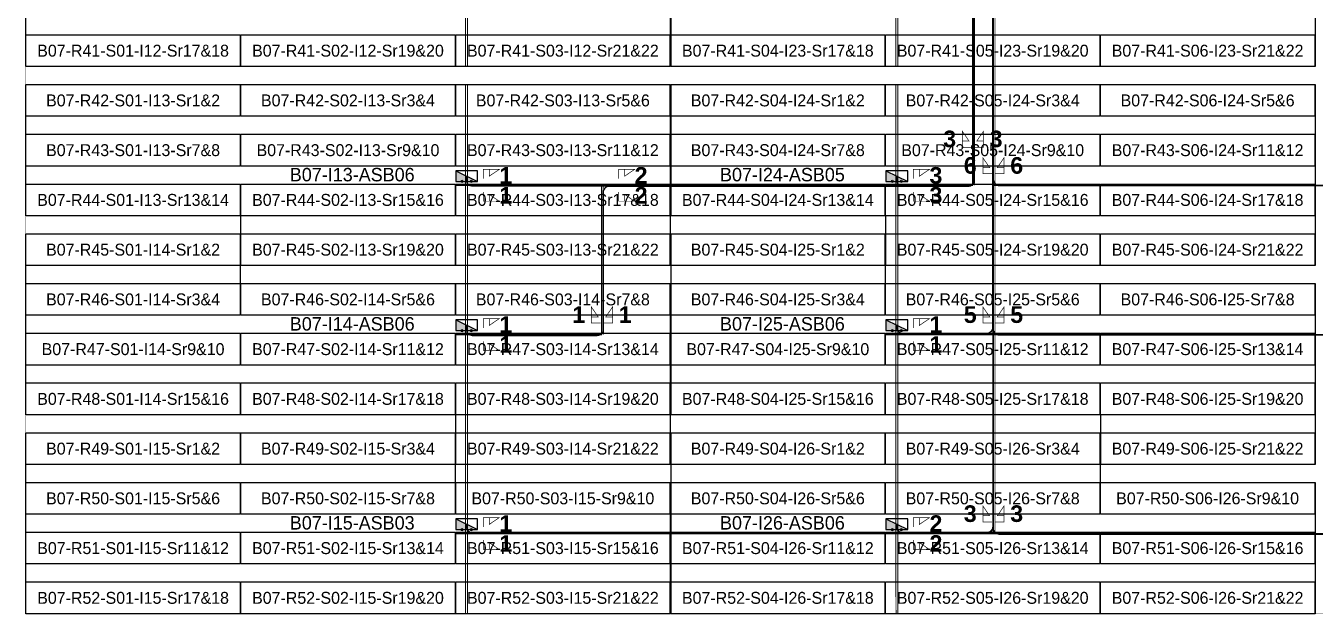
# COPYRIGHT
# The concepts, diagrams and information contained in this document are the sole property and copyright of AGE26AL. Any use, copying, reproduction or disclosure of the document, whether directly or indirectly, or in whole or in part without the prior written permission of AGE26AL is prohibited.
# Model space of a CAD drawing. Header units: metres. Extents: x 532315 to 532639, y 2674519 to 2674914.
# Drawn here: x 532314.6 to 532509, y 2674519.2 to 2674607.9 of the extents above; entities that cross this region are included whole.
import ezdxf
from ezdxf.enums import TextEntityAlignment as Align

# ---------------------------------------------------------------- set-up
doc = ezdxf.new("R2010")
doc.units = ezdxf.units.M
doc.header["$MEASUREMENT"] = 0
doc.layers.add('Boundary-12.5 MW Block', color=6, linetype='Continuous', lineweight=9)
doc.layers.add('PILE', color=1, linetype='Continuous', lineweight=15)
for name, color, linetype in [('DC Trench BL-07', 40, 'Continuous'), ('E-Inverter Grouping', 2, 'Continuous'), ('Inverter Block-07', 7, 'Continuous'), ('LT Cable(AG) INV to LT Panel BL-07', 2, 'Continuous'), ('Messenger Wire-BL07 (Master Path)', 30, 'Continuous'), ('Messenger Wire-Bl07 (MW Path)', 191, 'Continuous'), ('MMS Table Block-07', 8, 'Continuous'), ('Section Marking BL-07', 2, 'Continuous')]:
    doc.layers.add(name, color=color, linetype=linetype)
doc.styles.add('BoldTextStyle', font='arialbd.ttf')
doc.styles.get("Standard").update_dxf_attribs({"font": 'Adani Regular.ttf'})

# ---------------------------------------------------------------- blocks, each defined once
blk = doc.blocks.new('MMS Table (32.292 x 4.788)')
at = {"color": 0}
blk.add_lwpolyline([(0, -0.002), (0, 4.786), (32.292, 4.786), (32.292, -0.002)], close=True, dxfattribs=at)
at = {"color": 7}
blk.add_attdef('ID1', text='', height=1.8, dxfattribs=at).set_placement((16.146, 2.392), align=Align.MIDDLE_CENTER)
blk = doc.blocks.new('Inverter Block')
h = blk.add_hatch(color=0)
h.dxf.hatch_style = 1
h.paths.add_polyline_path([(-1.46, 2.27), (-1.46, 0.85), (1.46, 0.85)])
at = {"color": 0}
blk.add_lwpolyline([(1.46, 2.27), (-1.46, 2.27), (-1.46, 0.85), (1.46, 0.85)], close=True, dxfattribs=at)
blk.add_lwpolyline([(-1.46, 2.27), (1.46, 0.85)], dxfattribs=at)
at = {"layer": 'PILE'}
for centre in [(-0.61, 0.85), (0.61, 0.85)]:
    blk.add_circle(centre, 0.156, dxfattribs=at)
at = {"color": 7}
blk.add_attdef('ID', (-1.46, 3.01), '', height=1.8, dxfattribs=at)

msp = doc.modelspace()

# ---------------------------------------------------------------- linework, layer by layer
at = {"layer": 'Boundary-12.5 MW Block', "const_width": 0.05}
msp.add_lwpolyline([(532314.66, 2674914.08), (532638.48, 2674914.08), (532638.48, 2674646.79), (532606.09, 2674646.79), (532606.09, 2674519.29), (532314.66, 2674519.29)], close=True, dxfattribs=at)
at = {"layer": 'DC Trench BL-07', "color": 40, "const_width": 0.15}
for points in [[(532381.23, 2674681.58), (532380.93, 2674681.58), (532380.93, 2674601.79), (532381.23, 2674601.79)], [(532446.04, 2674681.58), (532445.73, 2674681.58), (532445.77, 2674601.79), (532446.07, 2674601.79)], [(532381.23, 2674599.08), (532380.93, 2674599.08), (532380.93, 2674519.29), (532381.23, 2674519.29)], [(532446.07, 2674599.08), (532445.77, 2674599.08), (532445.8, 2674519.29), (532446.1, 2674519.29)]]:
    msp.add_lwpolyline(points, close=True, dxfattribs=at)
at = {"layer": 'E-Inverter Grouping'}
for points in [[(532379.34, 2674621.58), (532411.74, 2674621.58), (532411.74, 2674601.79), (532314.66, 2674601.79), (532314.66, 2674629.08), (532379.34, 2674629.08)], [(532476.57, 2674621.58), (532508.96, 2674621.58), (532508.96, 2674601.79), (532411.89, 2674601.79), (532411.89, 2674629.08), (532476.57, 2674629.08)], [(532411.74, 2674571.79), (532347.05, 2674571.79), (532347.05, 2674579.29), (532314.66, 2674579.29), (532314.66, 2674599.08), (532411.74, 2674599.08)], [(532508.96, 2674571.79), (532444.28, 2674571.79), (532444.28, 2674579.29), (532411.89, 2674579.29), (532411.89, 2674599.08), (532508.96, 2674599.08)], [(532411.74, 2674541.79), (532379.44, 2674541.79), (532379.44, 2674549.29), (532314.66, 2674549.29), (532314.66, 2674576.58), (532346.95, 2674576.58), (532346.95, 2674569.08), (532411.74, 2674569.08)], [(532508.96, 2674541.79), (532476.67, 2674541.79), (532476.67, 2674549.29), (532411.89, 2674549.29), (532411.89, 2674576.58), (532444.18, 2674576.58), (532444.18, 2674569.08), (532508.96, 2674569.08)], [(532379.34, 2674539.08), (532411.74, 2674539.08), (532411.74, 2674519.29), (532314.66, 2674519.29), (532314.66, 2674546.58), (532379.34, 2674546.58)], [(532476.57, 2674539.08), (532508.96, 2674539.08), (532508.96, 2674519.29), (532411.89, 2674519.29), (532411.89, 2674546.58), (532476.57, 2674546.58)]]:
    msp.add_lwpolyline(points, close=True, dxfattribs=at)
at = {"layer": 'LT Cable(AG) INV to LT Panel BL-07'}
for points in [[(532468.29, 2674746.59), (532468, 2674746.59, -0.058937), (532467.79, 2674746.61), (532464.5, 2674747.4, 0.058937), (532464.29, 2674747.43), (532458.52, 2674747.43, 0.414214), (532457.62, 2674746.53), (532457.62, 2674727.58, -0.034326), (532457.61, 2674727.46), (532457.55, 2674726.99, 0.034326), (532457.54, 2674726.87), (532457.54, 2674584.63, -0.414214), (532456.64, 2674583.73), (532381.98, 2674583.73, -0.414214), (532381.08, 2674584.63), (532381.08, 2674585.19)], [(532468.29, 2674746.56), (532468, 2674746.56, -0.058937), (532467.79, 2674746.59), (532464.5, 2674747.38, 0.058937), (532464.29, 2674747.4), (532458.55, 2674747.4, 0.414214), (532457.65, 2674746.5), (532457.65, 2674727.58, -0.034326), (532457.64, 2674727.46), (532457.58, 2674726.99, 0.034326), (532457.57, 2674726.87), (532457.57, 2674584.6, -0.414214), (532456.67, 2674583.7), (532402.56, 2674583.7, 0.414214), (532401.66, 2674582.8), (532401.66, 2674562.1, -0.414214), (532400.76, 2674561.2), (532381.98, 2674561.2, -0.414214), (532381.08, 2674562.1), (532381.08, 2674562.69)], [(532470.37, 2674746.61), (532468, 2674746.61, -0.058937), (532467.79, 2674746.64), (532464.5, 2674747.43, 0.058937), (532464.29, 2674747.45), (532458.5, 2674747.45, 0.414214), (532457.6, 2674746.55), (532457.6, 2674727.58, -0.034326), (532457.59, 2674727.46), (532457.53, 2674726.99, 0.034326), (532457.52, 2674726.87), (532457.52, 2674584.65, -0.414214), (532456.62, 2674583.75), (532446.82, 2674583.75, -0.414214), (532445.92, 2674584.65), (532445.92, 2674585.19)], [(532468.29, 2674746.54), (532467.98, 2674746.54, 0.049253), (532467.8, 2674746.52), (532464.41, 2674745.84, -0.049253), (532464.23, 2674745.83), (532461.07, 2674745.83, 0.414214), (532460.17, 2674744.93), (532460.17, 2674727.63, 0.06966), (532460.21, 2674727.39), (532460.31, 2674727.04, -0.06966), (532460.34, 2674726.79), (532460.34, 2674562.43, -0.414214), (532459.44, 2674561.53), (532446.82, 2674561.53, -0.414214), (532445.92, 2674562.43), (532445.92, 2674562.69)], [(532468.29, 2674746.51), (532467.98, 2674746.51, 0.049253), (532467.81, 2674746.5), (532464.41, 2674745.82, -0.049253), (532464.24, 2674745.8), (532461.1, 2674745.8, 0.414214), (532460.2, 2674744.9), (532460.2, 2674727.64, 0.06966), (532460.23, 2674727.39), (532460.33, 2674727.04, -0.06966), (532460.37, 2674726.8), (532460.37, 2674532.4, -0.414214), (532459.47, 2674531.5), (532446.82, 2674531.5, -0.414214), (532445.92, 2674532.4), (532445.92, 2674532.69)]]:
    msp.add_lwpolyline(points, format="xyb", dxfattribs=at)
at = {"layer": 'LT Cable(AG) INV to LT Panel BL-07', "color": 5}
for points in [[(532467.28, 2674746.2), (532466.95, 2674746.2, 0.041787), (532466.8, 2674746.18), (532464.47, 2674745.79, -0.041787), (532464.32, 2674745.78), (532461.12, 2674745.78, 0.414214), (532460.22, 2674744.88), (532460.22, 2674727.64, 0.06966), (532460.26, 2674727.39), (532460.36, 2674727.05, -0.06966), (532460.39, 2674726.8), (532460.39, 2674532.38, -0.414214), (532459.49, 2674531.48), (532381.98, 2674531.48, -0.414214), (532381.08, 2674532.38), (532381.08, 2674532.69)], [(532467.28, 2674746.17), (532466.95, 2674746.17, 0.041787), (532466.8, 2674746.16), (532464.47, 2674745.76, -0.041787), (532464.32, 2674745.75), (532461.15, 2674745.75, 0.414214), (532460.25, 2674744.85), (532460.25, 2674727.64, 0.06966), (532460.28, 2674727.4), (532460.38, 2674727.05, -0.06966), (532460.42, 2674726.8), (532460.42, 2674532.2, 0.414214), (532461.32, 2674531.3), (532538.76, 2674531.3, 0.414214), (532539.66, 2674532.2), (532539.66, 2674532.69)], [(532467.28, 2674746.15), (532466.95, 2674746.15, 0.041787), (532466.8, 2674746.13), (532464.47, 2674745.74, -0.041787), (532464.32, 2674745.73), (532461.17, 2674745.73, 0.414214), (532460.27, 2674744.83), (532460.27, 2674727.65, 0.06966), (532460.31, 2674727.4), (532460.41, 2674727.05, -0.06966), (532460.44, 2674726.81), (532460.44, 2674562.23, 0.414214), (532461.34, 2674561.33), (532538.76, 2674561.33, 0.414214), (532539.66, 2674562.23), (532539.66, 2674562.69)], [(532467.28, 2674746.12), (532466.95, 2674746.12, 0.041787), (532466.8, 2674746.11), (532464.47, 2674745.71, -0.041787), (532464.32, 2674745.7), (532461.2, 2674745.7, 0.414214), (532460.3, 2674744.8), (532460.3, 2674727.65, 0.06966), (532460.33, 2674727.4), (532460.43, 2674727.06, -0.06966), (532460.47, 2674726.81), (532460.47, 2674584.75, 0.414214), (532461.37, 2674583.85), (532538.76, 2674583.85, 0.414214), (532539.66, 2674584.75), (532539.66, 2674585.19)]]:
    msp.add_lwpolyline(points, format="xyb", dxfattribs=at)
at = {"layer": 'Messenger Wire-BL07 (Master Path)'}
for points in [[(532457.39, 2674583.88), (532457.39, 2674726.94)], [(532460.49, 2674531.38), (532460.49, 2674726.94)], [(532379.44, 2674583.88), (532457.39, 2674583.88)], [(532401.48, 2674561.38), (532401.48, 2674583.88)], [(532460.49, 2674583.88), (532541.3, 2674583.88)], [(532379.44, 2674561.38), (532401.48, 2674561.38)], [(532444.23, 2674561.38), (532541.3, 2674561.38)], [(532379.44, 2674531.38), (532541.3, 2674531.38)]]:
    msp.add_lwpolyline(points, dxfattribs=at)
at = {"layer": 'Messenger Wire-Bl07 (MW Path)', "const_width": 0.1}
for points in [[(532457.64, 2674583.88), (532457.64, 2674726.94)], [(532460.74, 2674531.38), (532460.74, 2674726.94)], [(532379.44, 2674583.88), (532457.39, 2674583.88)], [(532401.73, 2674561.38), (532401.73, 2674583.88)], [(532460.49, 2674583.88), (532541.3, 2674583.88)], [(532379.44, 2674561.38), (532401.48, 2674561.38)], [(532444.23, 2674561.38), (532541.3, 2674561.38)], [(532379.44, 2674531.38), (532541.3, 2674531.38)]]:
    msp.add_lwpolyline(points, dxfattribs=at)
at = {"layer": 'Section Marking BL-07', "color": 94, "lineweight": 35, "true_color": 0x00a500, "const_width": 0.1}
for points in [[(532457.19, 2674589.63), (532455.8, 2674589.63), (532455.8, 2674592.03), (532456.81, 2674590.55), (532455.8, 2674590.55)], [(532457.59, 2674589.63), (532458.98, 2674589.63), (532458.98, 2674592.03), (532457.97, 2674590.55), (532458.98, 2674590.55)], [(532460.29, 2674585.63), (532458.9, 2674585.63), (532458.9, 2674588.03), (532459.91, 2674586.55), (532458.9, 2674586.55)], [(532460.69, 2674585.63), (532462.08, 2674585.63), (532462.08, 2674588.03), (532461.07, 2674586.55), (532462.08, 2674586.55)], [(532383.58, 2674584.88), (532383.58, 2674586.27), (532385.98, 2674586.27), (532384.5, 2674585.26), (532384.5, 2674586.27)], [(532403.98, 2674584.88), (532403.98, 2674586.27), (532406.38, 2674586.27), (532404.9, 2674585.26), (532404.9, 2674586.27)], [(532448.42, 2674584.88), (532448.42, 2674586.27), (532450.82, 2674586.27), (532449.34, 2674585.26), (532449.34, 2674586.27)], [(532383.58, 2674582.88), (532383.58, 2674581.49), (532385.98, 2674581.49), (532384.5, 2674582.5), (532384.5, 2674581.49)], [(532403.98, 2674582.88), (532403.98, 2674581.49), (532406.38, 2674581.49), (532404.9, 2674582.5), (532404.9, 2674581.49)], [(532448.42, 2674582.88), (532448.42, 2674581.49), (532450.82, 2674581.49), (532449.34, 2674582.5), (532449.34, 2674581.49)], [(532401.28, 2674563.13), (532399.89, 2674563.13), (532399.89, 2674565.53), (532400.9, 2674564.05), (532399.89, 2674564.05)], [(532401.68, 2674563.13), (532403.07, 2674563.13), (532403.07, 2674565.53), (532402.06, 2674564.05), (532403.07, 2674564.05)], [(532460.29, 2674563.13), (532458.9, 2674563.13), (532458.9, 2674565.53), (532459.91, 2674564.05), (532458.9, 2674564.05)], [(532460.69, 2674563.13), (532462.08, 2674563.13), (532462.08, 2674565.53), (532461.07, 2674564.05), (532462.08, 2674564.05)], [(532383.58, 2674562.38), (532383.58, 2674563.77), (532385.98, 2674563.77), (532384.5, 2674562.76), (532384.5, 2674563.77)], [(532448.42, 2674562.38), (532448.42, 2674563.77), (532450.82, 2674563.77), (532449.34, 2674562.76), (532449.34, 2674563.77)], [(532383.58, 2674560.38), (532383.58, 2674558.99), (532385.98, 2674558.99), (532384.5, 2674560), (532384.5, 2674558.99)], [(532448.42, 2674560.38), (532448.42, 2674558.99), (532450.82, 2674558.99), (532449.34, 2674560), (532449.34, 2674558.99)], [(532460.29, 2674533.13), (532458.9, 2674533.13), (532458.9, 2674535.53), (532459.91, 2674534.05), (532458.9, 2674534.05)], [(532460.69, 2674533.13), (532462.08, 2674533.13), (532462.08, 2674535.53), (532461.07, 2674534.05), (532462.08, 2674534.05)], [(532383.58, 2674532.38), (532383.58, 2674533.77), (532385.98, 2674533.77), (532384.5, 2674532.76), (532384.5, 2674533.77)], [(532448.42, 2674532.38), (532448.42, 2674533.77), (532450.82, 2674533.77), (532449.34, 2674532.76), (532449.34, 2674533.77)], [(532383.58, 2674530.38), (532383.58, 2674528.99), (532385.98, 2674528.99), (532384.5, 2674530), (532384.5, 2674528.99)], [(532448.42, 2674530.38), (532448.42, 2674528.99), (532450.82, 2674528.99), (532449.34, 2674530), (532449.34, 2674528.99)]]:
    msp.add_lwpolyline(points, dxfattribs=at)

# ---------------------------------------------------------------- block references
at = {"layer": 'Inverter Block-07'}
ref = msp.add_blockref('Inverter Block', (532381.08, 2674583.52), dxfattribs=dict(at, xscale=1.124999999976148, yscale=1.124999999976148, zscale=1.124999999976148))
ref.add_attrib('ID', 'B07-I13-ASB06', (532354.43, 2674584.48), dxfattribs={"layer": '0', "color": 7, "height": 2.025})
ref = msp.add_blockref('Inverter Block', (532445.92, 2674583.52), dxfattribs=dict(at, xscale=1.124999999976148, yscale=1.124999999976148, zscale=1.124999999976148))
ref.add_attrib('ID', 'B07-I24-ASB05', (532419.27, 2674584.48), dxfattribs={"layer": '0', "color": 7, "height": 2.025})
ref = msp.add_blockref('Inverter Block', (532381.08, 2674561.02), dxfattribs=dict(at, xscale=1.124999999976148, yscale=1.124999999976148, zscale=1.124999999976148))
ref.add_attrib('ID', 'B07-I14-ASB06', (532354.43, 2674561.98), dxfattribs={"layer": '0', "color": 7, "height": 2.025})
ref = msp.add_blockref('Inverter Block', (532445.92, 2674561.02), dxfattribs=dict(at, xscale=1.124999999976148, yscale=1.124999999976148, zscale=1.124999999976148))
ref.add_attrib('ID', 'B07-I25-ASB06', (532419.27, 2674561.98), dxfattribs={"layer": '0', "color": 7, "height": 2.025})
ref = msp.add_blockref('Inverter Block', (532381.08, 2674531.02), dxfattribs=dict(at, xscale=1.124999999976148, yscale=1.124999999976148, zscale=1.124999999976148))
ref.add_attrib('ID', 'B07-I15-ASB03', (532354.43, 2674531.98), dxfattribs={"layer": '0', "color": 7, "height": 2.025})
ref = msp.add_blockref('Inverter Block', (532445.92, 2674531.02), dxfattribs=dict(at, xscale=1.124999999976148, yscale=1.124999999976148, zscale=1.124999999976148))
ref.add_attrib('ID', 'B07-I26-ASB06', (532419.27, 2674531.98), dxfattribs={"layer": '0', "color": 7, "height": 2.025})
at = {"layer": 'MMS Table Block-07'}
for p, values in [((532314.66, 2674601.79), {'ID1': 'B07-R41-S01-I12-Sr17&18'}), ((532347.05, 2674601.79), {'ID1': 'B07-R41-S02-I12-Sr19&20'}), ((532379.44, 2674601.79), {'ID1': 'B07-R41-S03-I12-Sr21&22'}), ((532411.84, 2674601.79), {'ID1': 'B07-R41-S04-I23-Sr17&18'}), ((532444.23, 2674601.79), {'ID1': 'B07-R41-S05-I23-Sr19&20'}), ((532476.62, 2674601.79), {'ID1': 'B07-R41-S06-I23-Sr21&22'}), ((532314.66, 2674594.29), {'ID1': 'B07-R42-S01-I13-Sr1&2'}), ((532347.05, 2674594.29), {'ID1': 'B07-R42-S02-I13-Sr3&4'}), ((532379.44, 2674594.29), {'ID1': 'B07-R42-S03-I13-Sr5&6'}), ((532411.84, 2674594.29), {'ID1': 'B07-R42-S04-I24-Sr1&2'}), ((532444.23, 2674594.29), {'ID1': 'B07-R42-S05-I24-Sr3&4'}), ((532476.62, 2674594.29), {'ID1': 'B07-R42-S06-I24-Sr5&6'}), ((532314.66, 2674586.79), {'ID1': 'B07-R43-S01-I13-Sr7&8'}), ((532347.05, 2674586.79), {'ID1': 'B07-R43-S02-I13-Sr9&10'}), ((532379.44, 2674586.79), {'ID1': 'B07-R43-S03-I13-Sr11&12'}), ((532411.84, 2674586.79), {'ID1': 'B07-R43-S04-I24-Sr7&8'}), ((532444.23, 2674586.79), {'ID1': 'B07-R43-S05-I24-Sr9&10'}), ((532476.62, 2674586.79), {'ID1': 'B07-R43-S06-I24-Sr11&12'}), ((532314.66, 2674579.29), {'ID1': 'B07-R44-S01-I13-Sr13&14'}), ((532347.05, 2674579.29), {'ID1': 'B07-R44-S02-I13-Sr15&16'}), ((532379.44, 2674579.29), {'ID1': 'B07-R44-S03-I13-Sr17&18'}), ((532411.84, 2674579.29), {'ID1': 'B07-R44-S04-I24-Sr13&14'}), ((532444.23, 2674579.29), {'ID1': 'B07-R44-S05-I24-Sr15&16'}), ((532476.62, 2674579.29), {'ID1': 'B07-R44-S06-I24-Sr17&18'}), ((532314.66, 2674571.79), {'ID1': 'B07-R45-S01-I14-Sr1&2'}), ((532347.05, 2674571.79), {'ID1': 'B07-R45-S02-I13-Sr19&20'}), ((532379.44, 2674571.79), {'ID1': 'B07-R45-S03-I13-Sr21&22'}), ((532411.84, 2674571.79), {'ID1': 'B07-R45-S04-I25-Sr1&2'}), ((532444.23, 2674571.79), {'ID1': 'B07-R45-S05-I24-Sr19&20'}), ((532476.62, 2674571.79), {'ID1': 'B07-R45-S06-I24-Sr21&22'}), ((532314.66, 2674564.29), {'ID1': 'B07-R46-S01-I14-Sr3&4'}), ((532347.05, 2674564.29), {'ID1': 'B07-R46-S02-I14-Sr5&6'}), ((532379.44, 2674564.29), {'ID1': 'B07-R46-S03-I14-Sr7&8'}), ((532411.84, 2674564.29), {'ID1': 'B07-R46-S04-I25-Sr3&4'}), ((532444.23, 2674564.29), {'ID1': 'B07-R46-S05-I25-Sr5&6'}), ((532476.62, 2674564.29), {'ID1': 'B07-R46-S06-I25-Sr7&8'}), ((532314.66, 2674556.79), {'ID1': 'B07-R47-S01-I14-Sr9&10'}), ((532347.05, 2674556.79), {'ID1': 'B07-R47-S02-I14-Sr11&12'}), ((532379.44, 2674556.79), {'ID1': 'B07-R47-S03-I14-Sr13&14'}), ((532411.84, 2674556.79), {'ID1': 'B07-R47-S04-I25-Sr9&10'}), ((532444.23, 2674556.79), {'ID1': 'B07-R47-S05-I25-Sr11&12'}), ((532476.62, 2674556.79), {'ID1': 'B07-R47-S06-I25-Sr13&14'}), ((532314.66, 2674549.29), {'ID1': 'B07-R48-S01-I14-Sr15&16'}), ((532347.05, 2674549.29), {'ID1': 'B07-R48-S02-I14-Sr17&18'}), ((532379.44, 2674549.29), {'ID1': 'B07-R48-S03-I14-Sr19&20'}), ((532411.84, 2674549.29), {'ID1': 'B07-R48-S04-I25-Sr15&16'}), ((532444.23, 2674549.29), {'ID1': 'B07-R48-S05-I25-Sr17&18'}), ((532476.62, 2674549.29), {'ID1': 'B07-R48-S06-I25-Sr19&20'}), ((532314.66, 2674541.79), {'ID1': 'B07-R49-S01-I15-Sr1&2'}), ((532347.05, 2674541.79), {'ID1': 'B07-R49-S02-I15-Sr3&4'}), ((532379.44, 2674541.79), {'ID1': 'B07-R49-S03-I14-Sr21&22'}), ((532411.84, 2674541.79), {'ID1': 'B07-R49-S04-I26-Sr1&2'}), ((532444.23, 2674541.79), {'ID1': 'B07-R49-S05-I26-Sr3&4'}), ((532476.62, 2674541.79), {'ID1': 'B07-R49-S06-I25-Sr21&22'}), ((532314.66, 2674534.29), {'ID1': 'B07-R50-S01-I15-Sr5&6'}), ((532347.05, 2674534.29), {'ID1': 'B07-R50-S02-I15-Sr7&8'}), ((532379.44, 2674534.29), {'ID1': 'B07-R50-S03-I15-Sr9&10'}), ((532411.84, 2674534.29), {'ID1': 'B07-R50-S04-I26-Sr5&6'}), ((532444.23, 2674534.29), {'ID1': 'B07-R50-S05-I26-Sr7&8'}), ((532476.62, 2674534.29), {'ID1': 'B07-R50-S06-I26-Sr9&10'}), ((532314.66, 2674526.79), {'ID1': 'B07-R51-S01-I15-Sr11&12'}), ((532347.05, 2674526.79), {'ID1': 'B07-R51-S02-I15-Sr13&14'}), ((532379.44, 2674526.79), {'ID1': 'B07-R51-S03-I15-Sr15&16'}), ((532411.84, 2674526.79), {'ID1': 'B07-R51-S04-I26-Sr11&12'}), ((532444.23, 2674526.79), {'ID1': 'B07-R51-S05-I26-Sr13&14'}), ((532476.62, 2674526.79), {'ID1': 'B07-R51-S06-I26-Sr15&16'}), ((532314.66, 2674519.29), {'ID1': 'B07-R52-S01-I15-Sr17&18'}), ((532347.05, 2674519.29), {'ID1': 'B07-R52-S02-I15-Sr19&20'}), ((532379.44, 2674519.29), {'ID1': 'B07-R52-S03-I15-Sr21&22'}), ((532411.84, 2674519.29), {'ID1': 'B07-R52-S04-I26-Sr17&18'}), ((532444.23, 2674519.29), {'ID1': 'B07-R52-S05-I26-Sr19&20'}), ((532476.62, 2674519.29), {'ID1': 'B07-R52-S06-I26-Sr21&22'})]:
    msp.add_blockref('MMS Table (32.292 x 4.788)', p, dxfattribs=at).add_auto_attribs(values)

# ---------------------------------------------------------------- texts
at = {"layer": 'Section Marking BL-07', "color": 94, "true_color": 0x00a500, "style": 'BoldTextStyle'}
for s, p in [('3', (532453.89, 2674590.88)), ('3', (532460.89, 2674590.88)), ('6', (532456.99, 2674586.88)), ('6', (532463.99, 2674586.88)), ('1', (532386.98, 2674585.38)), ('2', (532407.38, 2674585.38)), ('3', (532451.82, 2674585.38)), ('1', (532386.98, 2674582.38)), ('2', (532407.38, 2674582.38)), ('3', (532451.82, 2674582.38)), ('1', (532397.98, 2674564.38)), ('1', (532404.98, 2674564.38)), ('5', (532456.99, 2674564.38)), ('5', (532463.99, 2674564.38)), ('1', (532386.98, 2674562.88)), ('1', (532451.82, 2674562.88)), ('1', (532386.98, 2674559.88)), ('1', (532451.82, 2674559.88)), ('3', (532456.99, 2674534.38)), ('3', (532463.99, 2674534.38)), ('1', (532386.98, 2674532.88)), ('2', (532451.82, 2674532.88)), ('1', (532386.98, 2674529.88)), ('2', (532451.82, 2674529.88))]:
    msp.add_text(s, height=2.5, dxfattribs=at).set_placement(p, align=Align.MIDDLE_CENTER)

doc.saveas('drawing.dxf')
